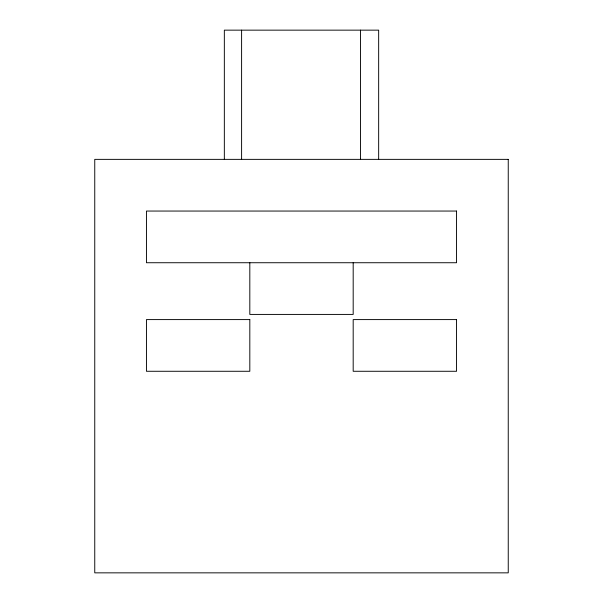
<?xml version="1.0" encoding="UTF-8"?>
<svg xmlns="http://www.w3.org/2000/svg" width="603" height="603" viewBox="0 0 603 603"><rect width="100%" height="100%" fill="white"/><g stroke="black" fill="none" stroke-linecap="round" stroke-linejoin="round"><path stroke-width="0.9" d="M378.661 159.365L378.661 30.15L224.339 30.15L224.339 159.365M360.473 30.15L360.473 159.365M353.185 262.735L353.185 314.419L249.815 314.419L249.815 262.735M241.599 30.15L241.599 159.365M508.246 159.365L94.754 159.365L94.754 572.85L508.246 572.85L508.246 159.365M456.554 211.05L146.446 211.05L146.446 262.735L456.554 262.735L456.554 211.05M249.815 319.59L146.446 319.59L146.446 371.275L249.815 371.275L249.815 319.59M456.554 319.59L353.185 319.59L353.185 371.275L456.554 371.275L456.554 319.59"/></g></svg>
